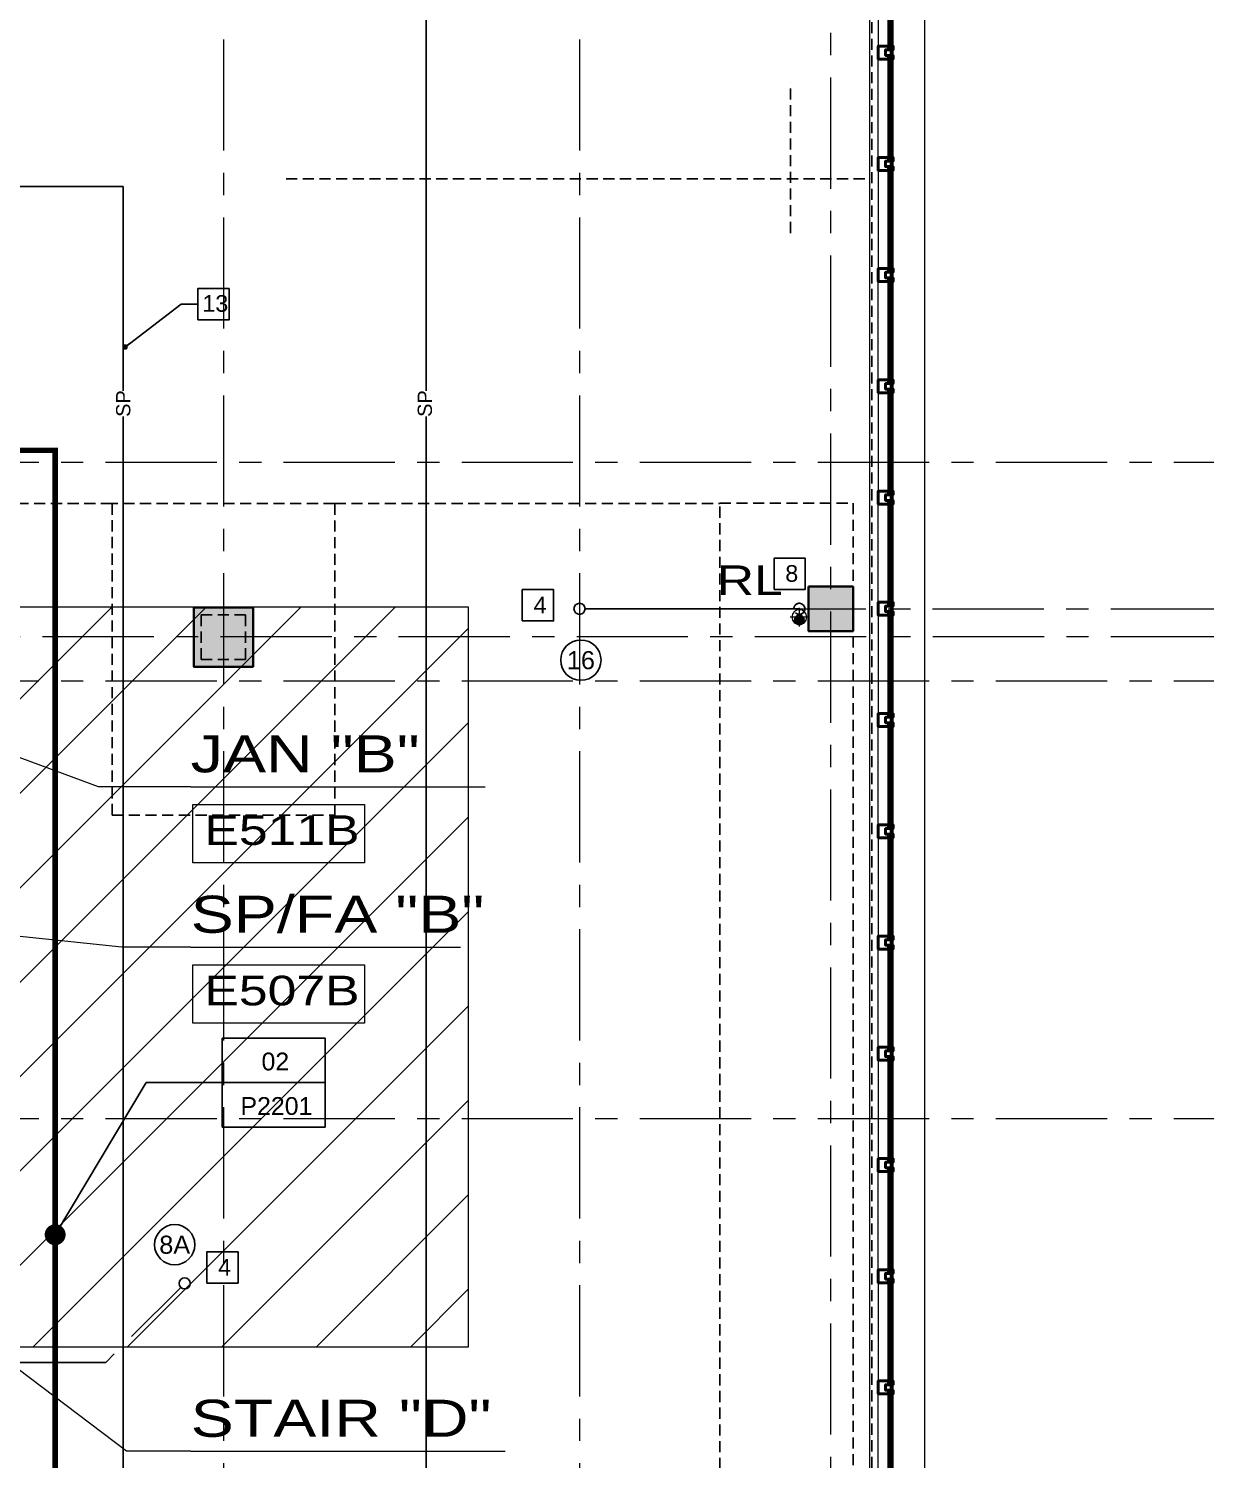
# Model space of a CAD drawing. Header units: inches. Extents: x -26500 to -19632, y -3347 to 2257.
# Drawn here: x -21526 to -20892, y 483 to 1255 of the extents above; entities that cross this region are included whole.
import ezdxf
from ezdxf.enums import TextEntityAlignment as Align

# ---------------------------------------------------------------- set-up
doc = ezdxf.new("R2010")
doc.units = ezdxf.units.IN
doc.header["$LTSCALE"] = 48
doc.header["$MEASUREMENT"] = 0
for name, pattern in [('A105$0$CENTER', [2, 1.25, -0.25, 0.25, -0.25]), ('DASHED2', [0.375, 0.25, -0.125]), ('NB - 9th floor_plan$0$HIDDEN2', [0.1875, 0.125, -0.0625])]:
    doc.linetypes.add(name, pattern=pattern)
for name, color, linetype in [('A-Detl-Iden', 5, 'Continuous'), ('A105$0$A-ANNO-IDEN', 8, 'Continuous'), ('A105$0$A-ANNO-PATT-1-8', 8, 'Continuous'), ('A105$0$A-ANNO-PATT-4-12', 8, 'Continuous'), ('A105$0$A-ANNO-TEXT', 8, 'Continuous'), ('A105$0$A-COLS-COL1-8', 8, 'Continuous'), ('A105$0$A-COLS-COL4-12', 8, 'Continuous'), ('A105$0$A-FLOR-AWNG', 8, 'Continuous'), ('A105$0$A-FLOR-HLAREAS7-11', 8, 'Continuous'), ('A105$0$A-FLOR-SLAB', 8, 'Continuous'), ('A105$0$A-FLOR-SLEEVE-4-12', 8, 'Continuous'), ('A105$0$A-GLAZ', 8, 'Continuous'), ('A105$0$A-GRID-GRD3-12', 8, 'Continuous'), ('A105$0$A-GRID-GRDP0-12', 8, 'Continuous'), ('A105$0$A-GRID-GRDP0-15', 8, 'Continuous'), ('A105$0$A-ROOF-LEAD-4-12', 8, 'Continuous'), ('A105$0$C-PROP', 8, 'Continuous'), ('ANNTEXT', 6, 'Continuous'), ('ETEXT', 6, 'Continuous'), ('F-Sprn-Pipe', 133, 'Continuous'), ('G-Anno', 6, 'Continuous'), ('NB - 9th floor_plan$0$STCCOLS1', 1, 'NB - 9th floor_plan$0$HIDDEN2'), ('NB - 9th floor_plan$0$STCCOLS2', 1, 'NB - 9th floor_plan$0$HIDDEN2'), ('NB - 9th floor_plan$0$STDROPS', 1, 'NB - 9th floor_plan$0$HIDDEN2'), ('NB - 9th floor_plan$0$STREINFB', 1, 'NB - 9th floor_plan$0$HIDDEN2'), ('NB - 9th floor_plan$0$STSLABEDGE', 1, 'NB - 9th floor_plan$0$HIDDEN2'), ('NB - 9th floor_plan$0$STWETSTACK', 1, 'NB - 9th floor_plan$0$HIDDEN2'), ('P-Anno-Symb', 6, 'Continuous'), ('P-Anno-Symb @ 96', 6, 'Continuous'), ('P-Anno-Text', 6, 'Continuous'), ('P-Pipe-Ftng @ 96', 134, 'Continuous'), ('P-Strm-Pipe', 13, 'RAINL'), ('P-Text', 6, 'Continuous'), ('XREF', 7, 'Continuous')]:
    doc.layers.add(name, color=color, linetype=linetype)
doc.styles.add('A105$0$Arial', font='arial.ttf', dxfattribs={"height": 0.076839})
doc.styles.add('A105$0$style-Arial', font='arial.ttf')
doc.styles.add('ANNTEXT', font='romans.shx')
doc.styles.add('M08', font='arial.ttf', dxfattribs={"height": 7.68})
doc.styles.add('MAMEP ANNO', font='arial.ttf', dxfattribs={"height": 0.078125})
doc.styles.add('P-00-', font='arial.ttf')
doc.styles.add('P-00-JAR', font='arial.ttf')
doc.styles.add('P10', font='arial.ttf', dxfattribs={"height": 0.1})
doc.styles.add('Simplex', font='simplex.shx')
doc.styles.get("Standard").update_dxf_attribs({"font": 'simplex.shx'})
doc.linetypes.add('RAINL', pattern='A,4,-0.25,["RL",Simplex,S=0.1,R=0,X=-0.1,Y=-0.05],-0.25,0.25', length=4.75)
doc.dimstyles.new('STANDARD$7', dxfattribs={"dimtxt": 0.18, "dimasz": 0.125, "dimexe": 0.18, "dimexo": 0.06, "dimgap": 0.09, "dimtad": 0, "dimtih": 1, "dimtoh": 1, "dimdec": 4, "dimzin": 0, "dimdsep": 46, "dimtxsty": 'Standard', "dimcen": 0.09, "dimadec": 0, "dimazin": 0, "dimtfac": 1, "dimtdec": 4, "dimtofl": 0, "dimtmove": 0, "dimatfit": 3, "dimfxl": 1, "dimtolj": 1, "dimtzin": 0, "dimarcsym": 0})
doc.dimstyles.new('Standard_96_1', dxfattribs={"dimscale": 96, "dimtxt": 0.09375, "dimasz": 0.1175, "dimexe": 0.18, "dimexo": 0.0625, "dimgap": 0.03125, "dimtad": 0, "dimtih": 1, "dimtoh": 1, "dimdec": 4, "dimzin": 0, "dimdsep": 46, "dimlunit": 4, "dimtxsty": 'P-00-', "dimcen": 0.09, "dimclrd": 256, "dimclre": 256, "dimclrt": 256, "dimadec": 0, "dimazin": 0, "dimtfac": 1, "dimtdec": 4, "dimtofl": 0, "dimtmove": 0, "dimatfit": 3, "dimfxl": 1, "dimtolj": 1, "dimtzin": 0, "dimlwd": -1, "dimlwe": -1, "dimarcsym": 0})

# ---------------------------------------------------------------- blocks, each defined once
blk = doc.blocks.new('A$C17A94D00')
at = {"layer": 'G-Anno'}
blk.add_line((55.48, 24), (0, 24), dxfattribs=at)
blk.add_lwpolyline([(0, 48), (0, 0), (55.48, 0), (55.48, 48)], close=True, dxfattribs=at)
at = {"layer": 'G-Anno', "style": 'P10'}
for tag, p in [('01', (28.64, 35.4)), ('2-M1-32', (29.22, 11.4))]:
    blk.add_attdef(tag, text='', height=9.6, dxfattribs=at).set_placement(p, align=Align.MIDDLE)
blk = doc.blocks.new('NB - 9th floor_plan')
at = {"layer": 'NB - 9th floor_plan$0$STCCOLS1', "transparency": 33554687}
for points in [[(-21105.52, 954.1), (-21081.52, 954.1), (-21081.52, 930.1), (-21105.52, 930.1)], [(-21433.02, 938.8), (-21409.02, 938.8), (-21409.02, 914.8), (-21433.02, 914.8)]]:
    blk.add_lwpolyline(points, close=True, dxfattribs=at)
at = {"layer": 'NB - 9th floor_plan$0$STCCOLS2', "transparency": 33554687}
blk.add_lwpolyline([(-21437.02, 942.8), (-21405.02, 942.8), (-21405.02, 910.8), (-21437.02, 910.8)], close=True, dxfattribs=at)
at = {"layer": 'NB - 9th floor_plan$0$STDROPS', "transparency": 33554687}
for p, q in [((-21721.02, 998.85), (-21481.02, 998.85)), ((-21361.02, 998.85), (-21153.47, 998.85))]:
    blk.add_line(p, q, dxfattribs=at)
for points in [[(-21481.02, 830.8), (-21361.02, 830.8), (-21361.02, 998.85), (-21481.02, 998.85)], [(-21081.52, 271.21), (-21153.47, 271.21), (-21153.47, 999.16), (-21081.52, 999.16)]]:
    blk.add_lwpolyline(points, close=True, dxfattribs=at)
at = {"layer": 'NB - 9th floor_plan$0$STREINFB', "transparency": 33554687}
blk.add_line((-21115.38, 1144.79), (-21115.38, 1225.84), dxfattribs=at)
blk.add_lwpolyline([(-21075.25, 1174.04), (-21387.25, 1174.04)], dxfattribs=at)
at = {"layer": 'NB - 9th floor_plan$0$STSLABEDGE', "transparency": 33554687, "elevation": 0}
blk.add_lwpolyline([(-24584.31, 246.25), (-24410.52, 169.31), (-24410.52, -7.4), (-22871.02, -7.4), (-22871.02, 52.59), (-22491.02, 52.59), (-22491.02, -7.4), (-21071.52, -7.4), (-21071.52, 1531.59), (-23870.52, 1531.6), (-23870.52, 1357.71), (-23921.15, 1307.64), (-24082.68, 1379.16), (-24584.31, 246.25)], close=True, dxfattribs=at)
at = {"layer": 'NB - 9th floor_plan$0$STWETSTACK', "transparency": 33554687}
blk.add_circle((-21110.52, 942.1), 3, dxfattribs=at)
blk = doc.blocks.new('ZA_SQR')
blk.add_lwpolyline([(-0.703125, -0.703125), (0.703125, -0.703125), (0.703125, 0.703125), (-0.703125, 0.703125)], close=True)
at = {"layer": 'ANNTEXT', "style": 'ANNTEXT'}
blk.add_attdef('SQRID', text='', height=0.75, dxfattribs=at).set_placement((0, 0), align=Align.MIDDLE)
at = {"layer": 'ANNTEXT', "style": 'ANNTEXT', "flags": 1}
blk.add_attdef('SQRDESCRIPTION', text='', height=0.75, dxfattribs=at).set_placement((0, -2.125), align=Align.MIDDLE)
blk = doc.blocks.new('VAL-PLBG-PipeUpTakeoff-Anno')
at = {"color": 0, "linetype": 'ByBlock'}
blk.add_circle((0.0002, 0), 0.0312, dxfattribs=at)
blk = doc.blocks.new('VAL-PLBG-PipeDn-Anno')
at = {"color": 0, "linetype": 'ByBlock'}
blk.add_arc((0, 0), 0.0312, 47.07445, 312.92555, dxfattribs=at)
blk = doc.blocks.new('*U193')
at = {"color": 0, "linetype": 'Continuous'}
blk.add_circle((0, 0), 0.1132, dxfattribs=at)
at = {"color": 0, "linetype": 'ByBlock', "style": 'MAMEP ANNO'}
blk.add_attdef('ID', text='', height=0.1016, dxfattribs=at).set_placement((0, 0), align=Align.MIDDLE_CENTER)
blk = doc.blocks.new('A105$0$CW10_1')
at = {"layer": 'A105$0$A-GLAZ', "linetype": 'Continuous', "lineweight": 0}
for p, q in [((0, 116.5), (0, 63.5)), ((6.25, 117.25), (6.25, 62.75)), ((6.75, 117.25), (6.75, 62.75)), ((0, 3.5), (0, 56.5)), ((6.25, 2.75), (6.25, 57.25)), ((6.75, 2.75), (6.75, 57.25))]:
    blk.add_line(p, q, dxfattribs=at)
at = {"layer": 'A105$0$A-GLAZ', "linetype": 'Continuous', "lineweight": 40}
for p, q in [((5.75, 117.25), (7, 117.25)), ((5.75, 117.25), (5.75, 62.75)), ((7, 117.25), (7, 62.75)), ((5.75, 62.75), (7, 62.75)), ((5.75, 2.75), (5.75, 57.25)), ((5.75, 57.25), (7, 57.25)), ((7, 2.75), (7, 57.25)), ((5.75, 2.75), (7, 2.75))]:
    blk.add_line(p, q, dxfattribs=at)
at = {"layer": 'A105$0$A-GLAZ', "linetype": 'Continuous', "lineweight": 40, "flags": 128}
for points in [[(4, 120), (4, 118.5), (8, 118.5), (8, 116.5), (7.25, 116.5), (7.25, 117.5), (5.5, 117.5), (5.5, 116.5), (0, 116.5), (0, 120)], [(4, 60), (4, 61.5), (8, 61.5), (8, 63.5), (7.25, 63.5), (7.25, 62.5), (5.5, 62.5), (5.5, 63.5), (0, 63.5), (0, 60)], [(4, 60), (4, 58.5), (8, 58.5), (8, 56.5), (7.25, 56.5), (7.25, 57.5), (5.5, 57.5), (5.5, 56.5), (0, 56.5), (0, 60)], [(4, 0), (4, 1.5), (8, 1.5), (8, 3.5), (7.25, 3.5), (7.25, 2.5), (5.5, 2.5), (5.5, 3.5), (0, 3.5), (0, 0)]]:
    blk.add_lwpolyline(points, dxfattribs=at)
blk = doc.blocks.new('*D1035', base_point=(0, 0))
at = {"layer": 'A105$0$A-FLOR-SLEEVE-4-12', "linetype": 'Continuous', "lineweight": 0}
for p, q in [((0, -5), (0, 5)), ((5, 0), (-5, 0))]:
    blk.add_line(p, q, dxfattribs=at)
blk = doc.blocks.new('*U1034')
at = {"layer": 'A105$0$A-FLOR-SLEEVE-4-12', "linetype": 'Continuous', "lineweight": 13, "extrusion": (0, 0, -1)}
blk.add_circle((0, 0), 4, dxfattribs=at)
at = {"layer": 'A105$0$A-FLOR-SLEEVE-4-12', "linetype": 'Continuous', "lineweight": 0}
blk.add_blockref('*D1035', (0, 0), dxfattribs=at)
blk = doc.blocks.new('A105')
at = {"layer": 'A105$0$A-FLOR-HLAREAS7-11', "lineweight": 0, "transparency": 33554687}
h = blk.add_hatch(dxfattribs=at)
h.set_pattern_fill('HATCH', color=256, style=0, pattern_type=2)
h.set_pattern_definition([(45, (-23760.126, 1158.67), (-25.45584, 25.45584), [])])
h.paths.add_polyline_path([(-21535.4816, 943.1575), (-21289.0236, 943.1575), (-21289.0236, 543.9097), (-21535.4816, 543.9097)])
at = {"layer": 'A105$0$A-ROOF-LEAD-4-12', "lineweight": 13, "transparency": 33554687}
h = blk.add_hatch(color=256, dxfattribs=at)
edge = h.paths.add_edge_path()
edge.add_arc((-21110.5239, 936.0952), 3, 0, 360)
at = {"layer": 'A105$0$A-ANNO-IDEN', "lineweight": 13, "transparency": 33554687}
for p, q in [((-21438.6568, 846.1226, 0.2066), (-21279.92, 846.1226, 0.2066)), ((-21438.6568, 759.5893, 0.2066), (-21293.1152, 759.5893, 0.2066)), ((-21438.6568, 487.7276, 0.2066), (-21269.1206, 487.7276, 0.2066))]:
    blk.add_line(p, q, dxfattribs=at)
at = {"layer": 'A105$0$A-ANNO-IDEN', "lineweight": 0, "transparency": 33554687, "elevation": 0.2066, "flags": 128}
for points in [[(-21438.6568, 846.1226), (-21488.2892, 846.1226), (-21592.9877, 884.6671)], [(-21438.6568, 759.5893), (-21475.7856, 759.5893), (-21899.5733, 804.0789)], [(-21438.6568, 487.7276), (-21473.3131, 487.7276), (-21610.1186, 591.2861)]]:
    blk.add_lwpolyline(points, dxfattribs=at)
at = {"layer": 'A105$0$A-ANNO-IDEN', "lineweight": 13, "transparency": 33554687}
for points in [[(-21437.457, 836.6058, 0.2066), (-21345.019, 836.6058, 0.2066), (-21345.019, 805.0763, 0.2066), (-21437.457, 805.0763, 0.2066)], [(-21437.457, 750.0726, 0.2066), (-21345.019, 750.0726, 0.2066), (-21345.019, 718.543, 0.2066), (-21437.457, 718.543, 0.2066)]]:
    blk.add_3dface(points, dxfattribs=at)
at = {"layer": 'A105$0$A-ANNO-PATT-1-8', "lineweight": 30, "transparency": 33554687, "extrusion": (0, 0, -1)}
blk.add_solid([(21437.0236, 942.8), (21405.0236, 942.8), (21437.0236, 910.8), (21405.0236, 910.8)], dxfattribs=at)
at = {"layer": 'A105$0$A-ANNO-PATT-4-12', "lineweight": 30, "transparency": 33554687}
blk.add_solid([(-21105.5239, 930.0952), (-21081.5239, 930.0952), (-21105.5239, 954.0952), (-21081.5239, 954.0952)], dxfattribs=at)
at = {"layer": 'A105$0$A-COLS-COL1-8', "lineweight": 30, "transparency": 33554687}
blk.add_3dface([(-21437.0236, 942.8), (-21405.0236, 942.8), (-21405.0236, 910.8), (-21437.0236, 910.8)], dxfattribs=at)
at = {"layer": 'A105$0$A-COLS-COL4-12', "lineweight": 30, "transparency": 33554687}
blk.add_3dface([(-21105.5239, 954.0952), (-21081.5239, 954.0952), (-21081.5239, 930.0952), (-21105.5239, 930.0952)], dxfattribs=at)
at = {"layer": 'A105$0$A-FLOR-AWNG', "lineweight": 0, "transparency": 33554687}
blk.add_line((-21043.0236, 1560.0012), (-21043.0236, -35.9051), dxfattribs=at)
at = {"layer": 'A105$0$A-FLOR-HLAREAS7-11', "lineweight": 0, "transparency": 33554687}
blk.add_3dface([(-21535.4816, 943.1575), (-21289.0236, 943.1575), (-21289.0236, 543.9097), (-21535.4816, 543.9097)], dxfattribs=at)
at = {"layer": 'A105$0$A-FLOR-SLAB', "lineweight": 0, "transparency": 33554687, "flags": 128}
blk.add_lwpolyline([(-23869.2731, 1530.3475), (-21072.7739, 1530.3449), (-21072.7739, -6.1545), (-22489.2736, -6.1545), (-22489.2736, 53.8448), (-22872.7736, 53.8448), (-22872.7736, -6.1545), (-24409.272, -6.1545)], dxfattribs=at)
at = {"layer": 'A105$0$A-GLAZ', "lineweight": 0, "transparency": 33554687}
blk.add_line((-21060.0239, -18.9052), (-21060.0239, 1543.0949), dxfattribs=at)
at = {"layer": 'A105$0$A-GRID-GRD3-12', "linetype": 'A105$0$CENTER', "lineweight": 0, "transparency": 33554687}
blk.add_line((-21134.6783, 942.0952), (-20458.572, 942.0952), dxfattribs=at)
at = {"layer": 'A105$0$A-GRID-GRDP0-12', "linetype": 'A105$0$CENTER', "lineweight": 0, "transparency": 33554687}
blk.add_line((-21093.5239, -79.3264), (-21093.5239, 1922.9862), dxfattribs=at)
at = {"layer": 'A105$0$A-GRID-GRDP0-15', "linetype": 'A105$0$CENTER', "lineweight": 0, "transparency": 33554687}
for p, q in [((-21421.0236, 2113.2362), (-21421.0236, -676.9042)), ((-21229.0236, 2113.2362), (-21229.0236, -676.9042)), ((-21061.0236, -3071.9017), (-21061.0236, 2112.4438)), ((-23884.5631, 1021.1697), (-20452.7577, 1021.1697)), ((-24110.5721, 927.1574), (-20437.5384, 927.1574)), ((-23884.5631, 903.1574), (-20364.9322, 903.1574)), ((-23884.5631, 667.1574), (-20368.7317, 667.1574))]:
    blk.add_line(p, q, dxfattribs=at)
at = {"layer": 'A105$0$C-PROP', "lineweight": 40, "transparency": 33554687, "flags": 128}
blk.add_lwpolyline([(-25004.5437, -676.9041), (-24022.0239, 1542.095), (-21061.0239, 1542.095), (-21061.0239, -676.9042)], dxfattribs=at)
at = {"layer": 'A105$0$A-FLOR-SLEEVE-4-12', "lineweight": 13, "transparency": 33554687}
blk.add_blockref('*U1034', (-21110.5238, 937.5952), dxfattribs=at)
at = {"layer": 'A105$0$A-GLAZ', "lineweight": 40, "transparency": 33554687}
for p in [(-21068.0239, 1182.0946), (-21068.0239, 1062.0946), (-21068.0239, 942.0946), (-21068.0239, 822.0946), (-21068.0239, 702.0946), (-21068.0239, 582.0946), (-21068.0239, 462.0952)]:
    blk.add_blockref('A105$0$CW10_1', p, dxfattribs=at)
at = {"layer": 'A105$0$A-ANNO-IDEN', "lineweight": 13, "transparency": 33554687, "style": 'A105$0$style-Arial', "width": 1.246875}
for s, p in [('E511B', (-21431.273, 814.719, 0.2066)), ('E507B', (-21431.273, 728.1858, 0.2066))]:
    blk.add_text(s, height=16, dxfattribs=at).set_placement(p)
at = {"layer": 'A105$0$A-ANNO-IDEN', "lineweight": 13, "transparency": 33554687, "char_height": 19.999996, "attachment_point": 7, "line_spacing_factor": 0.6, "style": 'A105$0$Arial'}
for s, insert in [('\\H1x;\\W1.24688;JAN "B"', (-21438.6578, 853.6016, 0.2066)), ('\\H1x;\\W1.24688;SP/FA "B"', (-21438.6578, 767.0683, 0.2066)), ('\\H1x;\\W1.24688;STAIR "D"', (-21438.6578, 495.2066, 0.2066))]:
    blk.add_mtext(s, dxfattribs=dict(at, insert=insert))
at = {"layer": 'A105$0$A-ANNO-TEXT', "lineweight": 13, "transparency": 33554687, "style": 'A105$0$style-Arial', "width": 1.246875}
blk.add_text('RL', height=16, dxfattribs=at).set_placement((-21155.0457, 965.5182, 0.2066), align=Align.TOP_LEFT)

msp = doc.modelspace()

# ---------------------------------------------------------------- linework, layer by layer
at = {"layer": 'A-Detl-Iden', "linetype": 'DASHED2', "const_width": 3, "flags": 128}
msp.add_lwpolyline([(-21511.72, 1027.55), (-22204.94, 1027.55), (-22204.94, 462.76), (-21511.72, 462.76), (-21511.72, 1027.55)], close=True, dxfattribs=at)
at = {"layer": 'F-Sprn-Pipe', "ltscale": 0.5}
msp.add_line((-21311.73, 1264.8), (-21311.73, 219.78), dxfattribs=at)
at = {"layer": 'F-Sprn-Pipe', "ltscale": 0.5, "transparency": 33554687, "flags": 128}
for points in [[(-22273.25, 1169.8), (-21475.01, 1169.8)], [(-21475.01, 1169.8), (-21475.01, 219.78)]]:
    msp.add_lwpolyline(points, dxfattribs=at)
at = {"layer": 'P-Strm-Pipe'}
for p, q in [((-21226.02, 942.1), (-21110.52, 942.1)), ((-21444.03, 576.1), (-21470.56, 549.56)), ((-21536.03, 535.66), (-21484.47, 535.66))]:
    msp.add_line(p, q, dxfattribs=at)
at = {"layer": 'P-Strm-Pipe', "transparency": 33554687}
msp.add_line((-21479.97, 540.16), (-21484.47, 535.66), dxfattribs=at)

# ---------------------------------------------------------------- block references
at = {"layer": 'ETEXT', "transparency": 33554687, "xscale": 12.00384, "yscale": 12.00384, "zscale": 12.00384}
msp.add_blockref('ZA_SQR', (-21426.42, 1106.4), dxfattribs=at)
at = {"layer": 'ETEXT', "xscale": 12.00384, "yscale": 12.00384, "zscale": 12.00384}
for p in [(-21115.74, 960.96), (-21251.43, 944.03), (-21421.51, 586.87)]:
    msp.add_blockref('ZA_SQR', p, dxfattribs=at)
at = {"layer": 'G-Anno'}
msp.add_blockref('A$C17A94D00', (-21421.65, 662.53), dxfattribs=at).add_auto_attribs({'2-M1-32': 'P2201', '01': '02'})
at = {"layer": 'P-Anno-Symb @ 96', "xscale": 96, "yscale": 96, "zscale": 96}
for p, values in [((-21228.29, 914.4), {'ID': '16'}), ((-21447.26, 599.1), {'ID': '8A'})]:
    msp.add_blockref('*U193', p, dxfattribs=at).add_auto_attribs(values)
at = {"layer": 'P-Pipe-Ftng @ 96', "xscale": 96, "yscale": 96, "zscale": 96}
for p in [(-21229.05, 942.1), (-21441.93, 578.22)]:
    msp.add_blockref('VAL-PLBG-PipeUpTakeoff-Anno', p, dxfattribs=at)
at = {"layer": 'P-Pipe-Ftng @ 96', "xscale": 96, "yscale": 96, "zscale": 96, "rotation": 180}
msp.add_blockref('VAL-PLBG-PipeDn-Anno', (-21110.52, 942.1), dxfattribs=at)
at = {"layer": 'XREF'}
msp.add_blockref('NB - 9th floor_plan', (0, 0), dxfattribs=at)

# ---------------------------------------------------------------- texts
at = {"layer": 'P-Anno-Text', "transparency": 33554687, "insert": (-21432.36, 1102.18), "char_height": 9, "width": 184.6435, "attachment_point": 7, "style": 'P-00-JAR'}
msp.add_mtext('13', dxfattribs=at)
at = {"layer": 'P-Anno-Text', "char_height": 9, "width": 184.6435, "attachment_point": 7, "style": 'P-00-JAR'}
for s, insert in [('8', (-21118.11, 956.55)), ('4', (-21253.79, 939.63)), ('4', (-21423.88, 582.46))]:
    msp.add_mtext(s, dxfattribs=dict(at, insert=insert))

# ---------------------------------------------------------------- leaders
at = {"layer": 'P-Anno-Symb'}
msp.add_leader([(-21511.72, 604.49), (-21462.6, 686.53), (-21421.65, 686.53)], dimstyle='Standard_96_1', override={"dimldrblk": 'Dot'}, dxfattribs=at)
at = {"layer": 'P-Text', "transparency": 33554687}
msp.add_leader([(-21474.04, 1083.29), (-21443.83, 1106.4), (-21434.86, 1106.4)], dimstyle='STANDARD$7', override={"dimscale": 24, "dimldrblk": 'Dot'}, dxfattribs=at)

# ---------------------------------------------------------------- next in the draw order: texts
at = {"layer": 'P-Text', "insert": (-21312.39, 1052.8), "char_height": 7.68, "width": 9.8819, "attachment_point": 5, "rotation": 90, "style": 'M08', "bg_fill": 3, "box_fill_scale": 1.25, "bg_fill_color": 256, "bg_fill_transparency": 3934822}
msp.add_mtext('{\\C2;SP}', dxfattribs=at)

# ---------------------------------------------------------------- next in the draw order: block references
at = {"layer": 'XREF', "transparency": 33554467}
msp.add_blockref('A105', (0, 0), dxfattribs=at)

# ---------------------------------------------------------------- next in the draw order: texts
at = {"layer": 'P-Text', "transparency": 33554687, "insert": (-21474.97, 1052.8), "char_height": 7.68, "width": 9.8819, "attachment_point": 5, "rotation": 90, "style": 'M08', "bg_fill": 3, "box_fill_scale": 1.25, "bg_fill_color": 256, "bg_fill_transparency": 3934822}
msp.add_mtext('{\\C2;SP}', dxfattribs=at)

doc.saveas('drawing.dxf')
